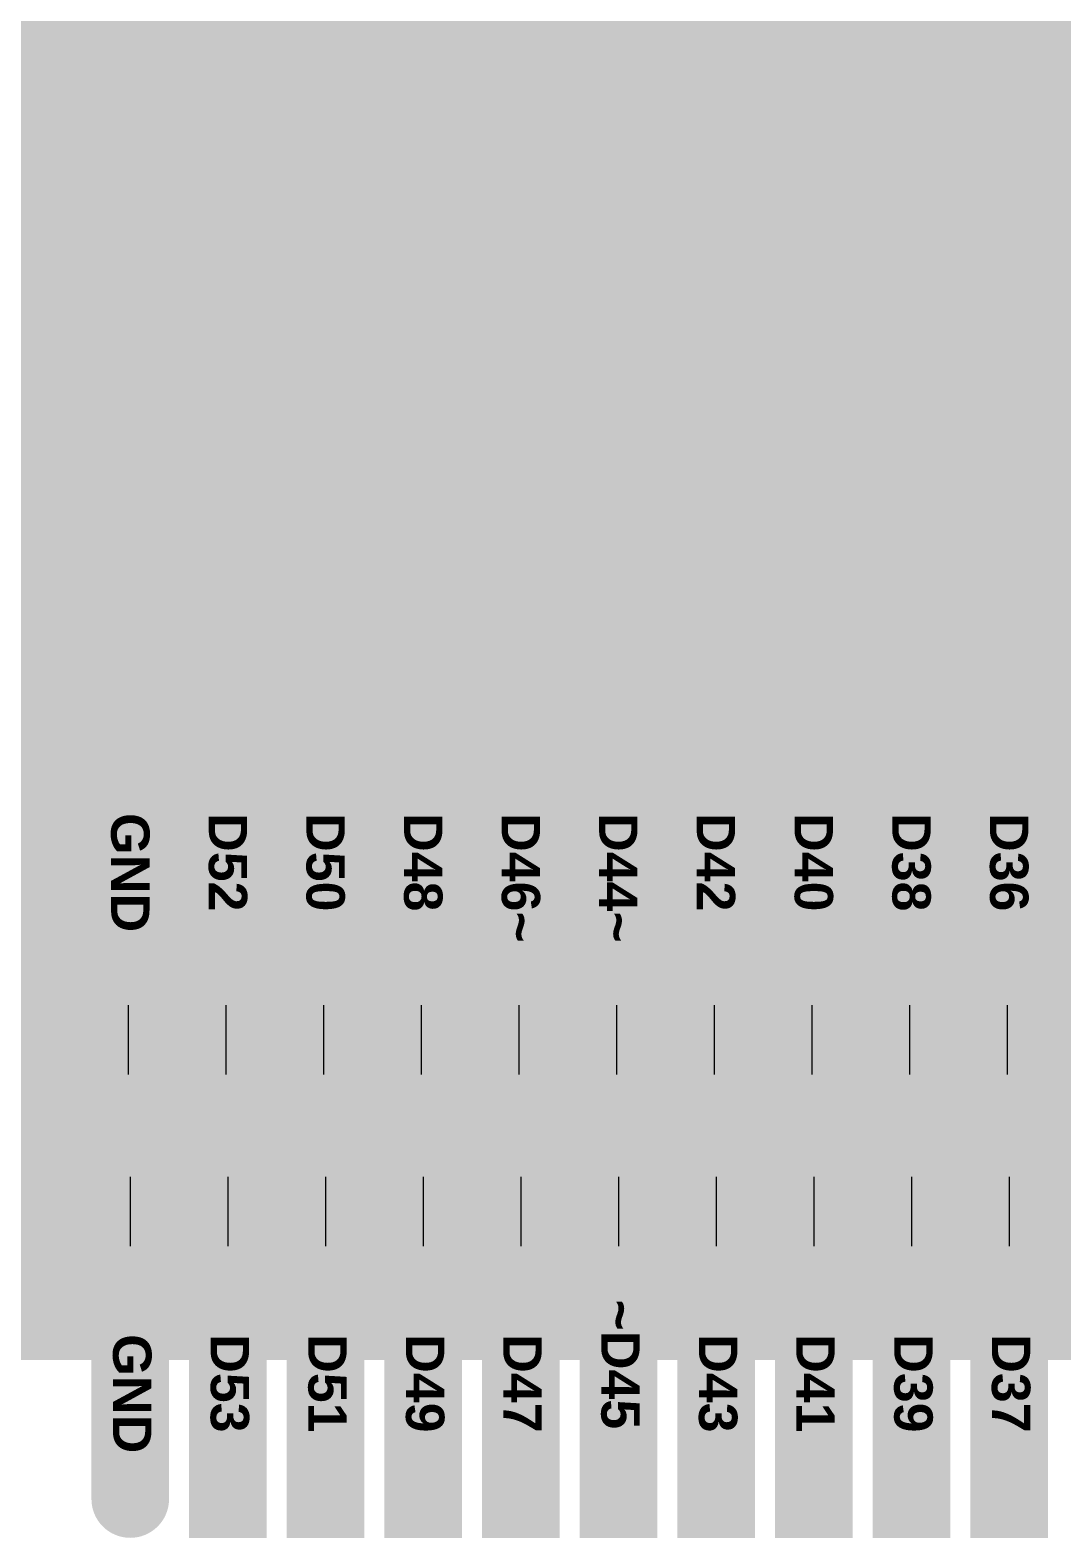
# Model space of a CAD drawing. Header units: millimetres. Extents: x 1 to 623, y -49 to 60.
# Drawn here: x 343.911 to 346.94, y 16.879 to 21.302 of the extents above; entities that cross this region are included whole.
import ezdxf

# ---------------------------------------------------------------- set-up
doc = ezdxf.new("R2010")
doc.units = ezdxf.units.MM
doc.header["$LTSCALE"] = 0.1
for name, color, linetype, true_color in [('PDF6_Solid Fills', 7, 'Continuous', 0x8b8f90), ('PDF8_Solid Fills', 7, 'Continuous', 0xe5540f), ('PDF8_Text', 7, 'Continuous', 0xffffff)]:
    doc.layers.add(name, color=color, linetype=linetype, true_color=true_color)
doc.layers.add('PDF8_Geometry', color=7, linetype='Continuous')
doc.styles.add('PDF RobotoMono Bold', font='arialbd.ttf')

# ---------------------------------------------------------------- blocks, each defined once
blk = doc.blocks.new('ARDUINO')
at = {"layer": 'PDF6_Solid Fills', "lineweight": 20, "true_color": 0x017481, "transparency": 33554559}
blk.add_hatch(color=136, dxfattribs=at).paths.add_polyline_path([(367.3383, 17.4148), (363.4689, 17.4148), (363.1821, 17.7016), (363.1518, 17.7016), (363.1404, 17.7021), (363.1299, 17.7038), (363.1189, 17.7065), (363.1084, 17.71), (363.0983, 17.7148), (363.0891, 17.7205), (363.0803, 17.7271), (363.072, 17.7345), (363.0645, 17.7429), (363.058, 17.7516), (363.0522, 17.7613), (363.0474, 17.7709), (363.0435, 17.7819), (363.0413, 17.7924), (363.0395, 17.8034), (363.0386, 17.8144), (363.0386, 28.7671), (363.0395, 28.7785), (363.0413, 28.7895), (363.0435, 28.8), (363.0474, 28.8105), (363.0522, 28.8206), (363.058, 28.8302), (363.0645, 28.839), (363.072, 28.8474), (363.0803, 28.8548), (363.0891, 28.8614), (363.0983, 28.8666), (363.1084, 28.8715), (363.1189, 28.8754), (363.1299, 28.878), (363.1404, 28.8798), (363.1518, 28.8802), (368.9457, 28.8802), (368.9567, 28.8798), (368.9676, 28.878), (368.9781, 28.8754), (368.9887, 28.8715), (368.9988, 28.8666), (369.0084, 28.8614), (369.0172, 28.8548), (369.0255, 28.8474), (369.033, 28.839), (369.0396, 28.8302), (369.0448, 28.8206), (369.0496, 28.8105), (369.0536, 28.8), (369.0562, 28.7895), (369.058, 28.7785), (369.0584, 28.7671), (369.058, 28.7671), (369.058, 18.5595), (369.0584, 18.5595), (369.0584, 17.8113), (369.058, 17.8003), (369.0562, 17.7894), (369.0536, 17.7788), (369.0496, 17.7679), (369.0448, 17.7578), (369.0396, 17.7486), (369.033, 17.7398), (369.0255, 17.7315), (369.0172, 17.724), (369.0084, 17.7174), (368.9988, 17.7117), (368.9887, 17.7069), (368.9781, 17.7034), (368.9676, 17.7007), (368.9567, 17.699), (368.9457, 17.6986), (367.6217, 17.6986)])
at = {"layer": 'PDF6_Solid Fills', "lineweight": 20, "true_color": 0x11100d, "transparency": 33554559}
blk.add_hatch(color=28, dxfattribs=at).paths.add_polyline_path([(365.8423, 21.2616), (365.9549, 21.2616), (366.0345, 21.3411), (366.0574, 21.3411), (366.137, 21.2616), (366.2496, 21.2616), (366.3292, 21.3411), (366.3522, 21.3411), (366.4317, 21.2616), (366.5444, 21.2616), (366.6239, 21.3412), (366.6239, 21.4536), (366.6239, 21.6359), (366.6239, 21.7484), (366.5444, 21.828), (366.4317, 21.828), (366.3522, 21.7484), (366.3292, 21.7484), (366.2496, 21.828), (366.137, 21.828), (366.0574, 21.7484), (366.0345, 21.7484), (365.9549, 21.8279), (365.8423, 21.8279), (365.7627, 21.7484), (365.7627, 21.6358), (365.7627, 21.4536), (365.7627, 21.341)])
at = {"layer": 'PDF6_Solid Fills', "lineweight": 20, "true_color": 0xffffff, "transparency": 33554559}
blk.add_hatch(color=7, dxfattribs=at).paths.add_polyline_path([(363.8986, 21.2471, 0.414264), (364.0793, 21.4278), (364.0793, 21.4278, 0.414187), (363.8986, 21.6083), (363.8986, 21.6083, 0.414157), (363.7181, 21.4278), (363.7181, 21.4278, 0.414235)])
at = {"layer": 'PDF6_Solid Fills', "lineweight": 20, "true_color": 0x80b9c0, "transparency": 33554559}
for points in [[(363.9367, 18.183), (363.9905, 18.2367), (363.9905, 18.3127), (363.9367, 18.3665), (363.8607, 18.3665), (363.807, 18.3127), (363.807, 18.2367), (363.8607, 18.183)], [(364.0936, 18.2367), (364.1474, 18.183), (364.2233, 18.183), (364.2771, 18.2367), (364.2771, 18.3127), (364.2233, 18.3665), (364.1474, 18.3665), (364.0936, 18.3127)], [(364.3803, 18.2367), (364.434, 18.183), (364.51, 18.183), (364.5637, 18.2367), (364.5637, 18.3127), (364.51, 18.3665), (364.434, 18.3665), (364.3803, 18.3127)], [(364.6669, 18.2367), (364.7206, 18.183), (364.7966, 18.183), (364.8503, 18.2367), (364.8503, 18.3127), (364.7966, 18.3665), (364.7206, 18.3665), (364.6669, 18.3127)], [(364.9535, 18.2367), (365.0073, 18.183), (365.0832, 18.183), (365.1369, 18.2367), (365.1369, 18.3127), (365.0832, 18.3665), (365.0073, 18.3665), (364.9535, 18.3127)], [(365.2402, 18.2367), (365.2939, 18.183), (365.3699, 18.183), (365.4236, 18.2367), (365.4236, 18.3127), (365.3699, 18.3665), (365.2939, 18.3665), (365.2402, 18.3127)], [(365.5268, 18.2367), (365.5805, 18.183), (365.6565, 18.183), (365.7103, 18.2367), (365.7103, 18.3127), (365.6565, 18.3665), (365.5805, 18.3665), (365.5268, 18.3127)], [(365.8135, 18.2367), (365.8671, 18.183), (365.9432, 18.183), (365.9968, 18.2367), (365.9968, 18.3127), (365.9432, 18.3665), (365.8671, 18.3665), (365.8135, 18.3127)], [(366.1, 18.2367), (366.1538, 18.183), (366.2298, 18.183), (366.2835, 18.2367), (366.2835, 18.3127), (366.2298, 18.3665), (366.1538, 18.3665), (366.1, 18.3127)], [(366.3868, 18.2367), (366.4405, 18.183), (366.5164, 18.183), (366.5701, 18.2367), (366.5701, 18.3127), (366.5164, 18.3665), (366.4405, 18.3665), (366.3868, 18.3127)], [(363.807, 17.9501), (363.8607, 17.8964), (363.9367, 17.8964), (363.9905, 17.9501), (363.9905, 18.0261), (363.9367, 18.0798), (363.8607, 18.0798), (363.807, 18.0261)], [(364.0936, 17.9501), (364.1474, 17.8964), (364.2233, 17.8964), (364.2771, 17.9501), (364.2771, 18.0261), (364.2233, 18.0798), (364.1474, 18.0798), (364.0936, 18.0261)], [(364.3803, 17.9501), (364.434, 17.8964), (364.51, 17.8964), (364.5637, 17.9501), (364.5637, 18.0261), (364.51, 18.0798), (364.434, 18.0798), (364.3803, 18.0261)], [(364.6669, 17.9501), (364.7206, 17.8964), (364.7966, 17.8964), (364.8503, 17.9501), (364.8503, 18.0261), (364.7966, 18.0798), (364.7206, 18.0798), (364.6669, 18.0261)], [(364.9535, 17.9501), (365.0073, 17.8964), (365.0832, 17.8964), (365.1369, 17.9501), (365.1369, 18.0261), (365.0832, 18.0798), (365.0073, 18.0798), (364.9535, 18.0261)], [(365.2402, 17.9501), (365.2939, 17.8964), (365.3699, 17.8964), (365.4236, 17.9501), (365.4236, 18.0261), (365.3699, 18.0798), (365.2939, 18.0798), (365.2402, 18.0261)], [(365.5268, 17.9501), (365.5805, 17.8964), (365.6565, 17.8964), (365.7103, 17.9501), (365.7103, 18.0261), (365.6565, 18.0798), (365.5805, 18.0798), (365.5268, 18.0261)], [(365.8135, 17.9501), (365.8671, 17.8964), (365.9432, 17.8964), (365.9968, 17.9501), (365.9968, 18.0261), (365.9432, 18.0798), (365.8671, 18.0798), (365.8135, 18.0261)], [(366.1, 17.9501), (366.1538, 17.8964), (366.2298, 17.8964), (366.2835, 17.9501), (366.2835, 18.0261), (366.2298, 18.0798), (366.1538, 18.0798), (366.1, 18.0261)], [(366.3868, 17.9501), (366.4405, 17.8964), (366.5164, 17.8964), (366.5701, 17.9501), (366.5701, 18.0261), (366.5164, 18.0798), (366.4405, 18.0798), (366.3868, 18.0261)]]:
    blk.add_hatch(color=143, dxfattribs=at).paths.add_polyline_path(points)
at = {"layer": 'PDF6_Solid Fills', "lineweight": 20, "true_color": 0x8a7867, "transparency": 33554559}
for points in [[(363.9707, 18.2034), (363.9707, 18.3468), (363.9705, 18.3468), (363.8275, 18.3468), (363.8271, 18.3468), (363.8271, 18.2034), (363.8275, 18.2034)], [(364.2573, 18.2034), (364.2573, 18.3468), (364.257, 18.3468), (364.1141, 18.3468), (364.1136, 18.3468), (364.1136, 18.2034), (364.1141, 18.2034)], [(364.5438, 18.2034), (364.5438, 18.3468), (364.5436, 18.3468), (364.4006, 18.3468), (364.4002, 18.3468), (364.4002, 18.2034), (364.4006, 18.2034)], [(364.8304, 18.2034), (364.8304, 18.3468), (364.8302, 18.3468), (364.6872, 18.3468), (364.6868, 18.3468), (364.6868, 18.2034), (364.6872, 18.2034)], [(365.117, 18.2034), (365.117, 18.3468), (365.1167, 18.3468), (364.9738, 18.3468), (364.9733, 18.3468), (364.9733, 18.2034), (364.9738, 18.2034)], [(365.4036, 18.2034), (365.4036, 18.3468), (365.4033, 18.3468), (365.2603, 18.3468), (365.2599, 18.3468), (365.2599, 18.2034), (365.2603, 18.2034)], [(365.6901, 18.2034), (365.6901, 18.3468), (365.6899, 18.3468), (365.5469, 18.3468), (365.5465, 18.3468), (365.5465, 18.2034), (365.5469, 18.2034)], [(365.9767, 18.2034), (365.9767, 18.3468), (365.9764, 18.3468), (365.8335, 18.3468), (365.833, 18.3468), (365.833, 18.2034), (365.8335, 18.2034)], [(366.2633, 18.2034), (366.2633, 18.3468), (366.263, 18.3468), (366.12, 18.3468), (366.1196, 18.3468), (366.1196, 18.2034), (366.12, 18.2034)], [(366.5498, 18.2034), (366.5498, 18.3468), (366.5496, 18.3468), (366.4066, 18.3468), (366.4062, 18.3468), (366.4062, 18.2034), (366.4066, 18.2034)], [(363.9707, 17.9164), (363.9707, 18.0598), (363.9705, 18.0598), (363.8275, 18.0598), (363.8271, 18.0598), (363.8271, 17.9164), (363.8275, 17.9164)], [(364.2573, 17.9164), (364.2573, 18.0598), (364.257, 18.0598), (364.1141, 18.0598), (364.1136, 18.0598), (364.1136, 17.9164), (364.1141, 17.9164)], [(364.5438, 17.9164), (364.5438, 18.0598), (364.5436, 18.0598), (364.4006, 18.0598), (364.4002, 18.0598), (364.4002, 17.9164), (364.4006, 17.9164)], [(364.8304, 17.9164), (364.8304, 18.0598), (364.8302, 18.0598), (364.6872, 18.0598), (364.6868, 18.0598), (364.6868, 17.9164), (364.6872, 17.9164)], [(365.117, 17.9164), (365.117, 18.0598), (365.1167, 18.0598), (364.9738, 18.0598), (364.9733, 18.0598), (364.9733, 17.9164), (364.9738, 17.9164)], [(365.4036, 17.9164), (365.4036, 18.0598), (365.4033, 18.0598), (365.2603, 18.0598), (365.2599, 18.0598), (365.2599, 17.9164), (365.2603, 17.9164)], [(365.6901, 17.9164), (365.6901, 18.0598), (365.6899, 18.0598), (365.5469, 18.0598), (365.5465, 18.0598), (365.5465, 17.9164), (365.5469, 17.9164)], [(365.9767, 17.9164), (365.9767, 18.0598), (365.9764, 18.0598), (365.8335, 18.0598), (365.833, 18.0598), (365.833, 17.9164), (365.8335, 17.9164)], [(366.2633, 17.9164), (366.2633, 18.0598), (366.263, 18.0598), (366.12, 18.0598), (366.1196, 18.0598), (366.1196, 17.9164), (366.12, 17.9164)], [(366.5498, 17.9164), (366.5498, 18.0598), (366.5496, 18.0598), (366.4066, 18.0598), (366.4062, 18.0598), (366.4062, 17.9164), (366.4066, 17.9164)]]:
    blk.add_hatch(color=8, dxfattribs=at).paths.add_polyline_path(points)
at = {"layer": 'PDF8_Solid Fills', "lineweight": 20, "true_color": 0x171e21, "transparency": 33554559}
for points in [[(363.7824, 18.5354), (363.7824, 19.1976), (363.7824, 19.1976, -0.414212), (363.8962, 19.3115), (363.8962, 19.3115, -0.414212), (364.0101, 19.1976), (364.0101, 19.1976), (364.0101, 18.5354), (364.0101, 18.5354, -0.414243), (363.8962, 18.4215), (363.8962, 18.4215, -0.414243)], [(363.788, 17.6691), (363.788, 17.0069), (363.788, 17.0069, 0.414212), (363.9019, 16.893), (363.9019, 16.893, 0.414212), (364.0158, 17.0069), (364.0158, 17.0069), (364.0158, 17.6691), (364.0158, 17.6691, 0.414243), (363.9019, 17.7829), (363.9019, 17.7829, 0.414243)]]:
    blk.add_hatch(color=250, dxfattribs=at).paths.add_polyline_path(points)
at = {"layer": 'PDF8_Solid Fills', "lineweight": 20, "transparency": 33554559}
for points in [[(364.069, 18.5354), (364.069, 19.3115), (364.2967, 19.3115), (364.2967, 18.5354), (364.2967, 18.5354, -0.414243), (364.1829, 18.4215), (364.1829, 18.4215, -0.414243)], [(364.3556, 18.5354), (364.3556, 19.3115), (364.5833, 19.3115), (364.5833, 18.5354), (364.5833, 18.5354, -0.414243), (364.4695, 18.4215), (364.4695, 18.4215, -0.414243)], [(364.6422, 18.5354), (364.6422, 19.3115), (364.87, 19.3115), (364.87, 18.5354), (364.87, 18.5354, -0.414243), (364.7561, 18.4215), (364.7561, 18.4215, -0.414243)], [(364.9288, 18.5354), (364.9288, 19.3115), (365.1566, 19.3115), (365.1566, 18.5354), (365.1566, 18.5354, -0.414243), (365.0427, 18.4215), (365.0427, 18.4215, -0.414243)], [(365.2154, 18.5354), (365.2154, 19.3115), (365.4432, 19.3115), (365.4432, 18.5354), (365.4432, 18.5354, -0.414243), (365.3293, 18.4215), (365.3293, 18.4215, -0.414243)], [(365.502, 18.5354), (365.502, 19.3115), (365.7298, 19.3115), (365.7298, 18.5354), (365.7298, 18.5354, -0.414243), (365.6159, 18.4215), (365.6159, 18.4215, -0.414243)], [(365.7886, 18.5354), (365.7886, 19.3115), (366.0164, 19.3115), (366.0164, 18.5354), (366.0164, 18.5354, -0.414243), (365.9025, 18.4215), (365.9025, 18.4215, -0.414243)], [(366.0753, 18.5354), (366.0753, 19.3115), (366.303, 19.3115), (366.303, 18.5354), (366.303, 18.5354, -0.414243), (366.1891, 18.4215), (366.1891, 18.4215, -0.414243)], [(366.3619, 18.5354), (366.3619, 19.3115), (366.5896, 19.3115), (366.5896, 18.5354), (366.5896, 18.5354, -0.414243), (366.4757, 18.4215), (366.4757, 18.4215, -0.414243)], [(364.0746, 17.6691), (364.0746, 16.893), (364.3024, 16.893), (364.3024, 17.6691), (364.3024, 17.6691, 0.414243), (364.1885, 17.7829), (364.1885, 17.7829, 0.414243)], [(364.3612, 17.6691), (364.3612, 16.893), (364.589, 16.893), (364.589, 17.6691), (364.589, 17.6691, 0.414243), (364.4751, 17.7829), (364.4751, 17.7829, 0.414243)], [(364.6478, 17.6691), (364.6478, 16.893), (364.8756, 16.893), (364.8756, 17.6691), (364.8756, 17.6691, 0.414243), (364.7617, 17.7829), (364.7617, 17.7829, 0.414243)], [(364.9344, 17.6691), (364.9344, 16.893), (365.1622, 16.893), (365.1622, 17.6691), (365.1622, 17.6691, 0.414243), (365.0483, 17.7829), (365.0483, 17.7829, 0.414243)], [(365.2211, 17.6691), (365.2211, 16.893), (365.4488, 16.893), (365.4488, 17.6691), (365.4488, 17.6691, 0.414243), (365.3349, 17.7829), (365.3349, 17.7829, 0.414243)], [(365.5077, 17.6691), (365.5077, 16.893), (365.7354, 16.893), (365.7354, 17.6691), (365.7354, 17.6691, 0.414243), (365.6215, 17.7829), (365.6215, 17.7829, 0.414243)], [(365.7943, 17.6691), (365.7943, 16.893), (366.022, 16.893), (366.022, 17.6691), (366.022, 17.6691, 0.414243), (365.9082, 17.7829), (365.9082, 17.7829, 0.414243)], [(366.0809, 17.6691), (366.0809, 16.893), (366.3086, 16.893), (366.3086, 17.6691), (366.3086, 17.6691, 0.414243), (366.1948, 17.7829), (366.1948, 17.7829, 0.414243)], [(366.3675, 17.6691), (366.3675, 16.893), (366.5953, 16.893), (366.5953, 17.6691), (366.5953, 17.6691, 0.414243), (366.4814, 17.7829), (366.4814, 17.7829, 0.414243)]]:
    blk.add_hatch(color=7, dxfattribs=at).paths.add_polyline_path(points)
at = {"layer": 'PDF6_Solid Fills', "color": 28, "lineweight": 20, "true_color": 0x11100d, "transparency": 33554559}
for points in [[(364.0421, 18.4184), (363.7554, 18.4184), (364.0421, 18.1318), (363.7554, 18.1318)], [(364.0421, 18.4184), (363.7554, 18.4184), (364.0421, 18.1318), (363.7554, 18.1318)], [(364.3286, 18.4184), (364.042, 18.4184), (364.3286, 18.1318), (364.042, 18.1318)], [(364.3286, 18.4184), (364.042, 18.4184), (364.3286, 18.1318), (364.042, 18.1318)], [(364.6152, 18.4184), (364.3286, 18.4184), (364.6152, 18.1318), (364.3286, 18.1318)], [(364.6152, 18.4184), (364.3286, 18.4184), (364.6152, 18.1318), (364.3286, 18.1318)], [(364.9018, 18.4184), (364.6152, 18.4184), (364.9018, 18.1318), (364.6152, 18.1318)], [(364.9018, 18.4184), (364.6152, 18.4184), (364.9018, 18.1318), (364.6152, 18.1318)], [(365.1883, 18.4184), (364.9017, 18.4184), (365.1883, 18.1318), (364.9017, 18.1318)], [(365.1883, 18.4184), (364.9017, 18.4184), (365.1883, 18.1318), (364.9017, 18.1318)], [(365.4749, 18.4184), (365.1883, 18.4184), (365.4749, 18.1318), (365.1883, 18.1318)], [(365.4749, 18.4184), (365.1883, 18.4184), (365.4749, 18.1318), (365.1883, 18.1318)], [(365.7615, 18.4184), (365.4748, 18.4184), (365.7615, 18.1318), (365.4748, 18.1318)], [(365.7615, 18.4184), (365.4748, 18.4184), (365.7615, 18.1318), (365.4748, 18.1318)], [(366.048, 18.4184), (365.7614, 18.4184), (366.048, 18.1318), (365.7614, 18.1318)], [(366.048, 18.4184), (365.7614, 18.4184), (366.048, 18.1318), (365.7614, 18.1318)], [(366.3346, 18.4184), (366.048, 18.4184), (366.3346, 18.1318), (366.048, 18.1318)], [(366.3346, 18.4184), (366.048, 18.4184), (366.3346, 18.1318), (366.048, 18.1318)], [(366.6212, 18.4184), (366.3345, 18.4184), (366.6212, 18.1318), (366.3345, 18.1318)], [(366.6212, 18.4184), (366.3345, 18.4184), (366.6212, 18.1318), (366.3345, 18.1318)], [(366.9077, 18.4184), (366.6211, 18.4184), (366.9077, 18.1318), (366.6211, 18.1318)], [(366.9077, 18.4184), (366.6211, 18.4184), (366.9077, 18.1318), (366.6211, 18.1318)], [(364.0421, 18.1314), (363.7554, 18.1314), (364.0421, 17.8448), (363.7554, 17.8448)], [(364.0421, 18.1314), (363.7554, 18.1314), (364.0421, 17.8448), (363.7554, 17.8448)], [(364.3286, 18.1314), (364.042, 18.1314), (364.3286, 17.8448), (364.042, 17.8448)], [(364.3286, 18.1314), (364.042, 18.1314), (364.3286, 17.8448), (364.042, 17.8448)], [(364.6152, 18.1314), (364.3286, 18.1314), (364.6152, 17.8448), (364.3286, 17.8448)], [(364.6152, 18.1314), (364.3286, 18.1314), (364.6152, 17.8448), (364.3286, 17.8448)], [(364.9018, 18.1314), (364.6152, 18.1314), (364.9018, 17.8448), (364.6152, 17.8448)], [(364.9018, 18.1314), (364.6152, 18.1314), (364.9018, 17.8448), (364.6152, 17.8448)], [(365.1883, 18.1314), (364.9017, 18.1314), (365.1883, 17.8448), (364.9017, 17.8448)], [(365.1883, 18.1314), (364.9017, 18.1314), (365.1883, 17.8448), (364.9017, 17.8448)], [(365.4749, 18.1314), (365.1883, 18.1314), (365.4749, 17.8448), (365.1883, 17.8448)], [(365.4749, 18.1314), (365.1883, 18.1314), (365.4749, 17.8448), (365.1883, 17.8448)], [(365.7615, 18.1314), (365.4748, 18.1314), (365.7615, 17.8448), (365.4748, 17.8448)], [(365.7615, 18.1314), (365.4748, 18.1314), (365.7615, 17.8448), (365.4748, 17.8448)], [(366.048, 18.1314), (365.7614, 18.1314), (366.048, 17.8448), (365.7614, 17.8448)], [(366.048, 18.1314), (365.7614, 18.1314), (366.048, 17.8448), (365.7614, 17.8448)], [(366.3346, 18.1314), (366.048, 18.1314), (366.3346, 17.8448), (366.048, 17.8448)], [(366.3346, 18.1314), (366.048, 18.1314), (366.3346, 17.8448), (366.048, 17.8448)], [(366.6212, 18.1314), (366.3345, 18.1314), (366.6212, 17.8448), (366.3345, 17.8448)], [(366.6212, 18.1314), (366.3345, 18.1314), (366.6212, 17.8448), (366.3345, 17.8448)], [(366.9077, 18.1314), (366.6211, 18.1314), (366.9077, 17.8448), (366.6211, 17.8448)], [(366.9077, 18.1314), (366.6211, 18.1314), (366.9077, 17.8448), (366.6211, 17.8448)]]:
    blk.add_solid(points, dxfattribs=at)
at = {"layer": 'PDF6_Solid Fills', "color": 32, "lineweight": 20, "true_color": 0xe5540f, "transparency": 33554559}
for points in [[(364.0421, 18.4184), (363.7554, 18.4184), (364.0421, 18.1318), (363.7554, 18.1318)], [(364.0421, 18.4184), (363.7554, 18.4184), (364.0421, 18.1318), (363.7554, 18.1318)], [(364.3286, 18.4184), (364.042, 18.4184), (364.3286, 18.1318), (364.042, 18.1318)], [(364.3286, 18.4184), (364.042, 18.4184), (364.3286, 18.1318), (364.042, 18.1318)], [(364.6152, 18.4184), (364.3286, 18.4184), (364.6152, 18.1318), (364.3286, 18.1318)], [(364.6152, 18.4184), (364.3286, 18.4184), (364.6152, 18.1318), (364.3286, 18.1318)], [(364.9018, 18.4184), (364.6152, 18.4184), (364.9018, 18.1318), (364.6152, 18.1318)], [(364.9018, 18.4184), (364.6152, 18.4184), (364.9018, 18.1318), (364.6152, 18.1318)], [(365.1883, 18.4184), (364.9017, 18.4184), (365.1883, 18.1318), (364.9017, 18.1318)], [(365.1883, 18.4184), (364.9017, 18.4184), (365.1883, 18.1318), (364.9017, 18.1318)], [(365.4749, 18.4184), (365.1883, 18.4184), (365.4749, 18.1318), (365.1883, 18.1318)], [(365.4749, 18.4184), (365.1883, 18.4184), (365.4749, 18.1318), (365.1883, 18.1318)], [(365.7615, 18.4184), (365.4748, 18.4184), (365.7615, 18.1318), (365.4748, 18.1318)], [(365.7615, 18.4184), (365.4748, 18.4184), (365.7615, 18.1318), (365.4748, 18.1318)], [(366.048, 18.4184), (365.7614, 18.4184), (366.048, 18.1318), (365.7614, 18.1318)], [(366.048, 18.4184), (365.7614, 18.4184), (366.048, 18.1318), (365.7614, 18.1318)], [(366.3346, 18.4184), (366.048, 18.4184), (366.3346, 18.1318), (366.048, 18.1318)], [(366.3346, 18.4184), (366.048, 18.4184), (366.3346, 18.1318), (366.048, 18.1318)], [(366.6212, 18.4184), (366.3345, 18.4184), (366.6212, 18.1318), (366.3345, 18.1318)], [(366.6212, 18.4184), (366.3345, 18.4184), (366.6212, 18.1318), (366.3345, 18.1318)], [(366.9077, 18.4184), (366.6211, 18.4184), (366.9077, 18.1318), (366.6211, 18.1318)], [(366.9077, 18.4184), (366.6211, 18.4184), (366.9077, 18.1318), (366.6211, 18.1318)], [(364.0421, 18.1314), (363.7554, 18.1314), (364.0421, 17.8448), (363.7554, 17.8448)], [(364.0421, 18.1314), (363.7554, 18.1314), (364.0421, 17.8448), (363.7554, 17.8448)], [(364.3286, 18.1314), (364.042, 18.1314), (364.3286, 17.8448), (364.042, 17.8448)], [(364.3286, 18.1314), (364.042, 18.1314), (364.3286, 17.8448), (364.042, 17.8448)], [(364.6152, 18.1314), (364.3286, 18.1314), (364.6152, 17.8448), (364.3286, 17.8448)], [(364.6152, 18.1314), (364.3286, 18.1314), (364.6152, 17.8448), (364.3286, 17.8448)], [(364.9018, 18.1314), (364.6152, 18.1314), (364.9018, 17.8448), (364.6152, 17.8448)], [(364.9018, 18.1314), (364.6152, 18.1314), (364.9018, 17.8448), (364.6152, 17.8448)], [(365.1883, 18.1314), (364.9017, 18.1314), (365.1883, 17.8448), (364.9017, 17.8448)], [(365.1883, 18.1314), (364.9017, 18.1314), (365.1883, 17.8448), (364.9017, 17.8448)], [(365.4749, 18.1314), (365.1883, 18.1314), (365.4749, 17.8448), (365.1883, 17.8448)], [(365.4749, 18.1314), (365.1883, 18.1314), (365.4749, 17.8448), (365.1883, 17.8448)], [(365.7615, 18.1314), (365.4748, 18.1314), (365.7615, 17.8448), (365.4748, 17.8448)], [(365.7615, 18.1314), (365.4748, 18.1314), (365.7615, 17.8448), (365.4748, 17.8448)], [(366.048, 18.1314), (365.7614, 18.1314), (366.048, 17.8448), (365.7614, 17.8448)], [(366.048, 18.1314), (365.7614, 18.1314), (366.048, 17.8448), (365.7614, 17.8448)], [(366.3346, 18.1314), (366.048, 18.1314), (366.3346, 17.8448), (366.048, 17.8448)], [(366.3346, 18.1314), (366.048, 18.1314), (366.3346, 17.8448), (366.048, 17.8448)], [(366.6212, 18.1314), (366.3345, 18.1314), (366.6212, 17.8448), (366.3345, 17.8448)], [(366.6212, 18.1314), (366.3345, 18.1314), (366.6212, 17.8448), (366.3345, 17.8448)], [(366.9077, 18.1314), (366.6211, 18.1314), (366.9077, 17.8448), (366.6211, 17.8448)], [(366.9077, 18.1314), (366.6211, 18.1314), (366.9077, 17.8448), (366.6211, 17.8448)]]:
    blk.add_solid(points, dxfattribs=at)
at = {"layer": 'PDF6_Solid Fills', "color": 136, "lineweight": 20, "true_color": 0x017481, "transparency": 33554559}
for points in [[(364.0421, 18.4184), (363.7554, 18.4184), (364.0421, 18.1318), (363.7554, 18.1318)], [(364.3286, 18.4184), (364.042, 18.4184), (364.3286, 18.1318), (364.042, 18.1318)], [(364.6152, 18.4184), (364.3286, 18.4184), (364.6152, 18.1318), (364.3286, 18.1318)], [(364.9018, 18.4184), (364.6152, 18.4184), (364.9018, 18.1318), (364.6152, 18.1318)], [(365.1883, 18.4184), (364.9017, 18.4184), (365.1883, 18.1318), (364.9017, 18.1318)], [(365.4749, 18.4184), (365.1883, 18.4184), (365.4749, 18.1318), (365.1883, 18.1318)], [(365.7615, 18.4184), (365.4748, 18.4184), (365.7615, 18.1318), (365.4748, 18.1318)], [(366.048, 18.4184), (365.7614, 18.4184), (366.048, 18.1318), (365.7614, 18.1318)], [(366.3346, 18.4184), (366.048, 18.4184), (366.3346, 18.1318), (366.048, 18.1318)], [(366.6212, 18.4184), (366.3345, 18.4184), (366.6212, 18.1318), (366.3345, 18.1318)], [(366.9077, 18.4184), (366.6211, 18.4184), (366.9077, 18.1318), (366.6211, 18.1318)], [(364.0421, 18.1314), (363.7554, 18.1314), (364.0421, 17.8448), (363.7554, 17.8448)], [(364.3286, 18.1314), (364.042, 18.1314), (364.3286, 17.8448), (364.042, 17.8448)], [(364.6152, 18.1314), (364.3286, 18.1314), (364.6152, 17.8448), (364.3286, 17.8448)], [(364.9018, 18.1314), (364.6152, 18.1314), (364.9018, 17.8448), (364.6152, 17.8448)], [(365.1883, 18.1314), (364.9017, 18.1314), (365.1883, 17.8448), (364.9017, 17.8448)], [(365.4749, 18.1314), (365.1883, 18.1314), (365.4749, 17.8448), (365.1883, 17.8448)], [(365.7615, 18.1314), (365.4748, 18.1314), (365.7615, 17.8448), (365.4748, 17.8448)], [(366.048, 18.1314), (365.7614, 18.1314), (366.048, 17.8448), (365.7614, 17.8448)], [(366.3346, 18.1314), (366.048, 18.1314), (366.3346, 17.8448), (366.048, 17.8448)], [(366.6212, 18.1314), (366.3345, 18.1314), (366.6212, 17.8448), (366.3345, 17.8448)], [(366.9077, 18.1314), (366.6211, 18.1314), (366.9077, 17.8448), (366.6211, 17.8448)]]:
    blk.add_solid(points, dxfattribs=at)
at = {"layer": 'PDF6_Solid Fills', "color": 8, "lineweight": 20, "true_color": 0x8a7867, "transparency": 33554559}
for points in [[(363.9293, 18.3057), (363.8682, 18.3057), (363.9293, 18.2445), (363.8682, 18.2445)], [(364.2159, 18.3057), (364.1548, 18.3057), (364.2159, 18.2445), (364.1548, 18.2445)], [(364.5025, 18.3057), (364.4414, 18.3057), (364.5025, 18.2445), (364.4414, 18.2445)], [(364.7892, 18.3057), (364.7281, 18.3057), (364.7892, 18.2445), (364.7281, 18.2445)], [(365.0757, 18.3057), (365.0146, 18.3057), (365.0757, 18.2445), (365.0146, 18.2445)], [(365.3624, 18.3057), (365.3013, 18.3057), (365.3624, 18.2445), (365.3013, 18.2445)], [(365.6491, 18.3057), (365.588, 18.3057), (365.6491, 18.2445), (365.588, 18.2445)], [(365.9356, 18.3057), (365.8745, 18.3057), (365.9356, 18.2445), (365.8745, 18.2445)], [(366.2223, 18.3057), (366.1612, 18.3057), (366.2223, 18.2445), (366.1612, 18.2445)], [(366.5089, 18.3057), (366.4478, 18.3057), (366.5089, 18.2445), (366.4478, 18.2445)], [(363.9293, 18.0191), (363.8682, 18.0191), (363.9293, 17.9579), (363.8682, 17.9579)], [(364.2159, 18.0191), (364.1548, 18.0191), (364.2159, 17.9579), (364.1548, 17.9579)], [(364.5025, 18.0191), (364.4414, 18.0191), (364.5025, 17.9579), (364.4414, 17.9579)], [(364.7892, 18.0191), (364.7281, 18.0191), (364.7892, 17.9579), (364.7281, 17.9579)], [(365.0757, 18.0191), (365.0146, 18.0191), (365.0757, 17.9579), (365.0146, 17.9579)], [(365.3624, 18.0191), (365.3013, 18.0191), (365.3624, 17.9579), (365.3013, 17.9579)], [(365.6491, 18.0191), (365.588, 18.0191), (365.6491, 17.9579), (365.588, 17.9579)], [(365.9356, 18.0191), (365.8745, 18.0191), (365.9356, 17.9579), (365.8745, 17.9579)], [(366.2223, 18.0191), (366.1612, 18.0191), (366.2223, 17.9579), (366.1612, 17.9579)], [(366.5089, 18.0191), (366.4478, 18.0191), (366.5089, 17.9579), (366.4478, 17.9579)]]:
    blk.add_solid(points, dxfattribs=at)
at = {"layer": 'PDF8_Geometry', "color": 7, "lineweight": 20, "true_color": 0xffffff}
for points in [[(363.897, 18.2525), (363.897, 18.4555)], [(364.1836, 18.2525), (364.1836, 18.4555)], [(364.4702, 18.2525), (364.4702, 18.4555)], [(364.7568, 18.2525), (364.7568, 18.4555)], [(365.0434, 18.2525), (365.0434, 18.4555)], [(365.33, 18.2525), (365.33, 18.4555)], [(365.6167, 18.2525), (365.6167, 18.4555)], [(365.9033, 18.2525), (365.9033, 18.4555)], [(366.1899, 18.2525), (366.1899, 18.4555)], [(366.4765, 18.2525), (366.4765, 18.4555)], [(363.9026, 17.749), (363.9026, 17.9519)], [(364.1892, 17.749), (364.1892, 17.9519)], [(364.4758, 17.749), (364.4758, 17.9519)], [(364.7625, 17.749), (364.7625, 17.9519)], [(365.0491, 17.749), (365.0491, 17.9519)], [(365.3357, 17.749), (365.3357, 17.9519)], [(365.6223, 17.749), (365.6223, 17.9519)], [(365.9089, 17.749), (365.9089, 17.9519)], [(366.1955, 17.749), (366.1955, 17.9519)], [(366.4821, 17.749), (366.4821, 17.9519)]]:
    blk.add_lwpolyline(points, dxfattribs=at)
at = {"layer": 'PDF8_Geometry', "color": 9, "lineweight": 20, "true_color": 0xbcc6c6}
for points in [[(363.897, 18.2525), (363.897, 18.4555)], [(364.1836, 18.2525), (364.1836, 18.4555)], [(364.4702, 18.2525), (364.4702, 18.4555)], [(364.7568, 18.2525), (364.7568, 18.4555)], [(365.0434, 18.2525), (365.0434, 18.4555)], [(365.33, 18.2525), (365.33, 18.4555)], [(365.6167, 18.2525), (365.6167, 18.4555)], [(365.9033, 18.2525), (365.9033, 18.4555)], [(366.1899, 18.2525), (366.1899, 18.4555)], [(366.4765, 18.2525), (366.4765, 18.4555)], [(363.9026, 17.749), (363.9026, 17.9519)], [(364.1892, 17.749), (364.1892, 17.9519)], [(364.4758, 17.749), (364.4758, 17.9519)], [(364.7625, 17.749), (364.7625, 17.9519)], [(365.0491, 17.749), (365.0491, 17.9519)], [(365.3357, 17.749), (365.3357, 17.9519)], [(365.6223, 17.749), (365.6223, 17.9519)], [(365.9089, 17.749), (365.9089, 17.9519)], [(366.1955, 17.749), (366.1955, 17.9519)], [(366.4821, 17.749), (366.4821, 17.9519)]]:
    blk.add_lwpolyline(points, dxfattribs=at)
at = {"layer": 'PDF8_Text', "lineweight": 20, "char_height": 0.11263, "attachment_point": 4, "rotation": 270, "style": 'PDF RobotoMono Bold'}
for s, insert in [('GND', (363.9013, 19.0191)), ('D52', (364.1879, 19.0191)), ('D50', (364.4745, 19.0191)), ('D48', (364.7611, 19.0191)), ('D46~', (365.0477, 19.0191)), ('D44~', (365.3343, 19.0191)), ('D42', (365.6209, 19.0191)), ('D40', (365.9075, 19.0191)), ('D38', (366.1941, 19.0191)), ('D36', (366.4808, 19.0191)), ('~D45', (365.34, 17.5922)), ('GND', (363.9069, 17.4905)), ('D53', (364.1935, 17.4905)), ('D51', (364.4801, 17.4905)), ('D49', (364.7667, 17.4905)), ('D47', (365.0533, 17.4905)), ('D43', (365.6266, 17.4905)), ('D41', (365.9132, 17.4905)), ('D39', (366.1998, 17.4905)), ('D37', (366.4864, 17.4905))]:
    blk.add_mtext(s, dxfattribs=dict(at, insert=insert))

msp = doc.modelspace()

# ---------------------------------------------------------------- block references
msp.add_blockref('ARDUINO', (-19.6966, -0.0135))

doc.saveas('drawing.dxf')
